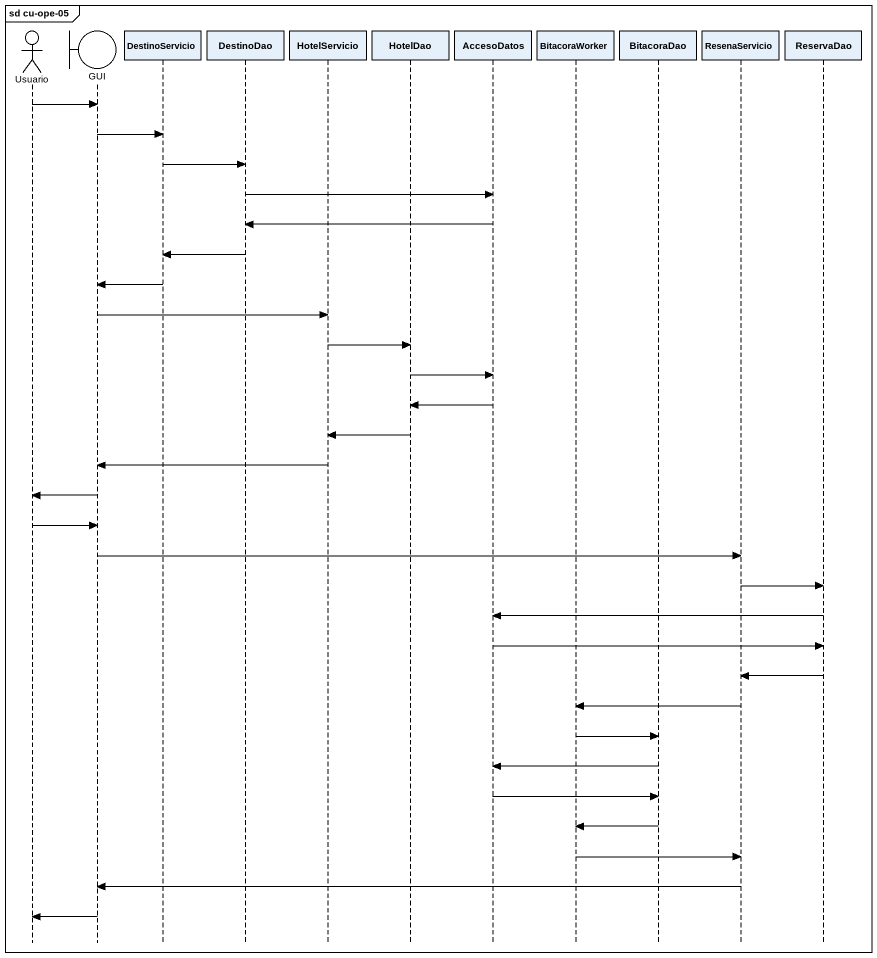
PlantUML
@startuml
mainframe sd cu-ope-05
hide footbox
actor Usuario
boundary GUI
participant DestinoServicio
participant DestinoDao
participant HotelServicio
participant HotelDao
participant AccesoDatos
participant BitacoraWorker
participant BitacoraDao
participant ResenaServicio
participant ReservaDao

Usuario -> GUI
GUI -> DestinoServicio
DestinoServicio -> DestinoDao
DestinoDao -> AccesoDatos
AccesoDatos -> DestinoDao
DestinoDao -> DestinoServicio
DestinoServicio -> GUI
GUI -> HotelServicio
HotelServicio -> HotelDao
HotelDao -> AccesoDatos
AccesoDatos -> HotelDao
HotelDao -> HotelServicio
HotelServicio -> GUI
GUI -> Usuario
Usuario -> GUI
GUI -> ResenaServicio
ResenaServicio -> ReservaDao
ReservaDao -> AccesoDatos
AccesoDatos -> ReservaDao
ReservaDao -> ResenaServicio
ResenaServicio -> BitacoraWorker
BitacoraWorker -> BitacoraDao
BitacoraDao -> AccesoDatos
AccesoDatos -> BitacoraDao
BitacoraDao -> BitacoraWorker
BitacoraWorker -> ResenaServicio
ResenaServicio -> GUI
GUI -> Usuario
@enduml
